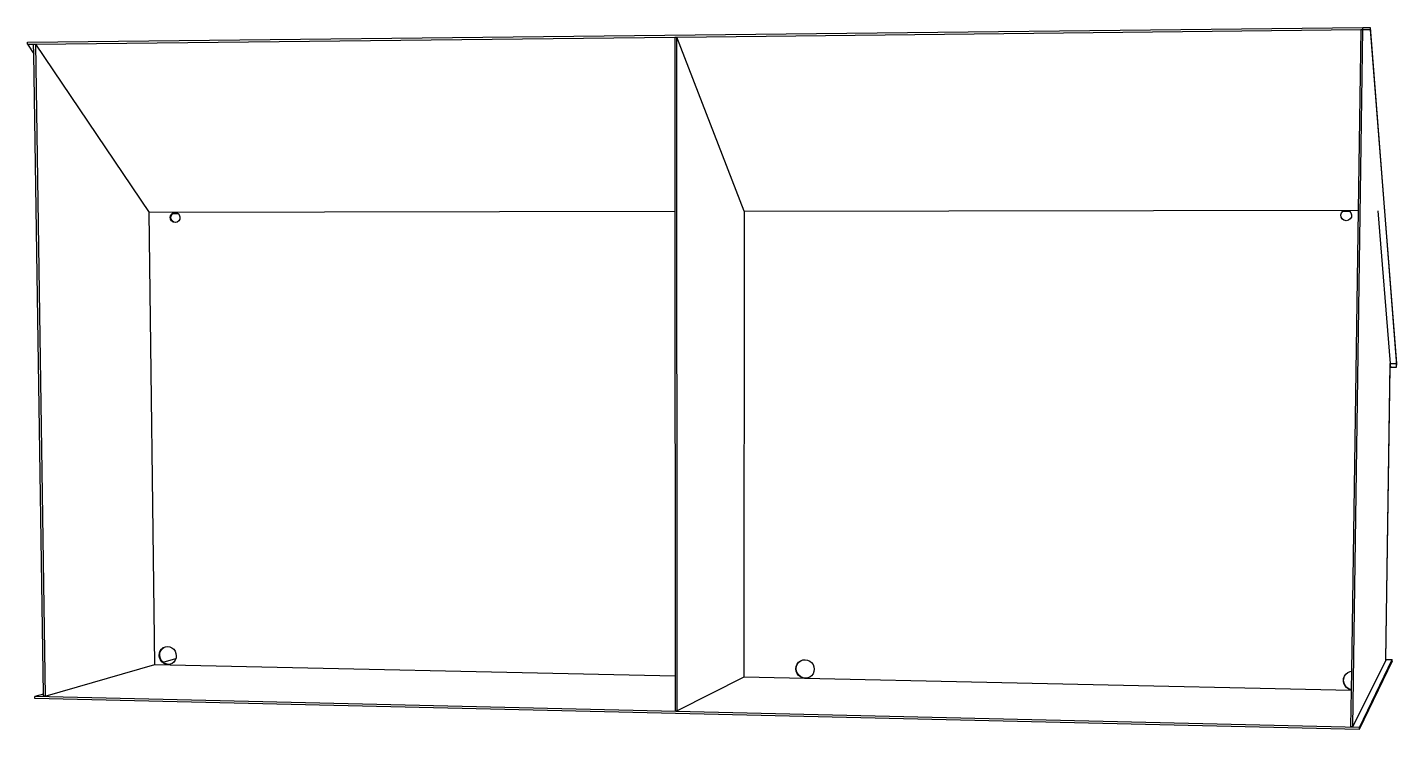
# Model space of a CAD drawing. Extents: x -134 to 135, y -18 to 120.
import ezdxf

# ---------------------------------------------------------------- set-up
doc = ezdxf.new("R2010")
doc.units = 0
doc.layers.get('0').update_dxf_attribs({"linetype": 'CONTINUOUS'})

msp = doc.modelspace()

# ---------------------------------------------------------------- linework, layer by layer
for p, q in [((-133.83, 117.05), (128.52, 119.97)), ((-6.28, 118.07), (128.1, 119.55)), ((126.52, -17.38), (128.52, 119.54)), ((128.1, 119.55), (127.59, 84.11)), ((128.1, 119.55), (128.52, 119.55)), ((128.52, 119.97), (129.92, 119.99)), ((128.52, 119.55), (128.52, 119.97)), ((128.52, 119.55), (129.92, 119.57)), ((128.52, 119.54), (128.52, 119.55)), ((129.92, 119.98), (129.92, 119.99)), ((129.92, 119.98), (135.14, 53.61)), ((129.92, 119.98), (129.92, 119.57)), ((129.92, 119.57), (135.09, 53.93)), ((-133.82, 116.66), (-133.83, 117.05)), ((-133.82, 116.66), (-132.6, 116.68)), ((-133.82, 116.66), (-132.58, 114.82)), ((-132.6, 116.68), (-132.24, 116.68)), ((-132.58, 114.82), (-132.6, 116.68)), ((-132.24, 116.68), (-6.67, 118.06)), ((-132.24, 116.68), (-130.32, -11.37)), ((-132.24, 116.68), (-109.93, 83.61)), ((-6.67, 118.06), (-6.28, 118.07)), ((-6.67, 118.06), (-6.64, 83.83)), ((6.97, 83.86), (-6.28, 118.07)), ((-6.18, -14.28), (-6.28, 118.07)), ((-130.68, -10.99), (-132.58, 114.82)), ((-6.64, 83.83), (-109.93, 83.61)), ((-108.82, -5.19), (-109.93, 83.61)), ((-105.64, 83.13), (-105.39, 83.44)), ((-105.52, 83.12), (-105.27, 83.44)), ((-104.25, 83.44), (-105.39, 83.44)), ((-105.27, 83.44), (-105.39, 83.44)), ((-105.27, 83.44), (-104.24, 83.44)), ((-104.25, 83.44), (-104.24, 83.44)), ((-104.24, 83.44), (-103.99, 83.13)), ((-6.64, 83.83), (-6.57, -7.4)), ((6.97, 83.86), (6.9, -7.69)), ((6.97, 83.86), (127.59, 84.11)), ((124.18, 83.16), (124.32, 83.58)), ((124.2, 83.16), (124.34, 83.58)), ((124.32, 83.58), (124.61, 83.91)), ((124.34, 83.58), (124.63, 83.91)), ((125.9, 83.92), (124.61, 83.91)), ((124.63, 83.91), (124.61, 83.91)), ((124.63, 83.91), (125.9, 83.91)), ((125.9, 83.92), (125.9, 83.91)), ((125.9, 83.91), (126.18, 83.58)), ((126.18, 83.58), (126.31, 83.17)), ((127.59, 84.11), (126.27, -6.5)), ((131.44, 83.92), (133.9, 53.93)), ((-105.75, 82.73), (-105.64, 83.13)), ((-105.7, 82.32), (-105.75, 82.73)), ((-105.5, 81.96), (-105.7, 82.32)), ((-105.63, 82.73), (-105.52, 83.12)), ((-105.58, 82.32), (-105.63, 82.73)), ((-105.38, 81.96), (-105.58, 82.32)), ((-105.18, 81.72), (-105.5, 81.96)), ((-105.06, 81.72), (-105.38, 81.96)), ((-104.8, 81.64), (-105.18, 81.72)), ((-104.74, 81.65), (-105.06, 81.72)), ((-104.74, 81.65), (-104.8, 81.64)), ((-104.41, 81.72), (-104.74, 81.65)), ((-104.1, 81.97), (-104.41, 81.72)), ((-103.9, 82.32), (-104.1, 81.97)), ((-103.99, 83.13), (-103.86, 82.74)), ((-103.86, 82.74), (-103.9, 82.32)), ((124.22, 82.72), (124.18, 83.16)), ((124.25, 82.72), (124.2, 83.16)), ((124.44, 82.35), (124.22, 82.72)), ((124.46, 82.34), (124.25, 82.72)), ((124.8, 82.09), (124.44, 82.35)), ((124.82, 82.09), (124.46, 82.34)), ((124.82, 82.09), (124.8, 82.09)), ((125.23, 82), (124.82, 82.09)), ((125.66, 82.09), (125.23, 82)), ((126.02, 82.35), (125.66, 82.09)), ((126.25, 82.73), (126.02, 82.35)), ((126.31, 83.17), (126.25, 82.73)), ((133.01, -4.31), (133.9, 53.92)), ((133.9, 53.92), (133.9, 53.93)), ((133.9, 53.93), (135.09, 53.93)), ((133.9, 53.85), (133.9, 53.92)), ((133.9, 53.85), (133.91, 53.76)), ((135.14, 53.27), (135.09, 53.93)), ((133.02, -4.17), (133.9, 53.26)), ((133.9, 53.26), (133.91, 53.76)), ((133.9, 53.26), (133.95, 53.26)), ((133.91, 53.76), (133.95, 53.26)), ((133.95, 53.26), (135.14, 53.25)), ((135.14, 53.53), (135.14, 53.61)), ((135.14, 53.27), (135.14, 53.53)), ((135.14, 53.25), (135.14, 53.27)), ((-107.9, -2.92), (-107.74, -2.5)), ((-107.78, -2.89), (-107.62, -2.47)), ((-107.74, -2.5), (-107.47, -2.14)), ((-107.62, -2.47), (-107.35, -2.11)), ((-107.47, -2.14), (-107.13, -1.87)), ((-107.35, -2.11), (-107.01, -1.83)), ((-107.13, -1.87), (-106.72, -1.7)), ((-107.01, -1.83), (-106.67, -1.69)), ((-106.72, -1.7), (-106.67, -1.69)), ((-106.67, -1.69), (-106.28, -1.65)), ((-106.28, -1.65), (-105.85, -1.72)), ((-105.85, -1.72), (-105.44, -1.9)), ((-105.44, -1.9), (-105.08, -2.19)), ((-105.08, -2.19), (-104.81, -2.56)), ((-104.81, -2.56), (-104.64, -2.99)), ((-130.32, -11.37), (-108.82, -5.19)), ((-108.82, -5.19), (-6.57, -7.4)), ((-107.95, -3.38), (-107.9, -2.92)), ((-107.89, -3.84), (-107.95, -3.38)), ((-107.71, -4.27), (-107.89, -3.84)), ((-107.83, -3.35), (-107.78, -2.89)), ((-107.77, -3.8), (-107.83, -3.35)), ((-107.6, -4.23), (-107.77, -3.8)), ((-107.44, -4.64), (-107.71, -4.27)), ((-107.32, -4.6), (-107.6, -4.23)), ((-107.09, -4.93), (-107.44, -4.64)), ((-107.18, -4.72), (-107.32, -4.6)), ((-107.18, -4.72), (-104.66, -3.99)), ((-106.97, -4.89), (-107.18, -4.72)), ((-106.68, -5.11), (-107.09, -4.93)), ((-106.56, -5.08), (-106.97, -4.89)), ((-106.24, -5.18), (-106.68, -5.11)), ((-106.12, -5.15), (-106.56, -5.08)), ((-105.81, -5.13), (-106.24, -5.18)), ((-105.74, -5.1), (-106.12, -5.15)), ((-105.74, -5.1), (-105.81, -5.13)), ((-105.4, -4.96), (-105.74, -5.1)), ((-105.05, -4.69), (-105.4, -4.96)), ((-104.79, -4.33), (-105.05, -4.69)), ((-104.66, -3.99), (-104.79, -4.33)), ((-104.63, -3.91), (-104.66, -3.99)), ((-104.64, -2.99), (-104.57, -3.45)), ((-104.57, -3.45), (-104.63, -3.91)), ((17.2, -5.55), (17.38, -5.12)), ((17.27, -5.52), (17.45, -5.08)), ((17.38, -5.12), (17.67, -4.74)), ((17.45, -5.08), (17.74, -4.71)), ((17.67, -4.74), (18.04, -4.46)), ((17.74, -4.71), (18.09, -4.44)), ((18.04, -4.46), (18.09, -4.44)), ((18.09, -4.44), (18.48, -4.29)), ((18.48, -4.29), (18.94, -4.24)), ((18.94, -4.24), (19.41, -4.31)), ((19.41, -4.31), (19.85, -4.5)), ((19.85, -4.5), (20.22, -4.8)), ((20.22, -4.8), (20.51, -5.18)), ((20.51, -5.18), (20.68, -5.63)), ((133.01, -4.31), (126.52, -17.38)), ((134.25, -4.54), (127.82, -17.97)), ((127.83, -17.57), (134.26, -4.19)), ((133.01, -4.3), (133.02, -4.28)), ((133.01, -4.31), (133.01, -4.3)), ((133.02, -4.17), (134.26, -4.19)), ((133.02, -4.28), (133.02, -4.17)), ((134.25, -4.54), (134.26, -4.19)), ((-6.57, -7.4), (-6.57, -14.27)), ((6.9, -7.69), (-6.18, -14.28)), ((126.22, -10.27), (6.9, -7.69)), ((17.14, -6.02), (17.2, -5.55)), ((17.2, -6.5), (17.14, -6.02)), ((17.38, -6.94), (17.2, -6.5)), ((17.21, -5.99), (17.27, -5.52)), ((17.27, -6.46), (17.21, -5.99)), ((17.45, -6.9), (17.27, -6.46)), ((17.66, -7.33), (17.38, -6.94)), ((17.73, -7.29), (17.45, -6.9)), ((18.04, -7.62), (17.66, -7.33)), ((18.1, -7.59), (17.73, -7.29)), ((18.47, -7.81), (18.04, -7.62)), ((18.54, -7.78), (18.1, -7.59)), ((18.94, -7.89), (18.47, -7.81)), ((19, -7.85), (18.54, -7.78)), ((19.4, -7.84), (18.94, -7.89)), ((19.47, -7.8), (19, -7.85)), ((19.84, -7.66), (19.4, -7.84)), ((19.87, -7.64), (19.47, -7.8)), ((19.87, -7.64), (19.84, -7.66)), ((20.21, -7.38), (19.87, -7.64)), ((20.5, -7.01), (20.21, -7.38)), ((20.68, -6.57), (20.5, -7.01)), ((20.68, -5.63), (20.75, -6.1)), ((20.75, -6.1), (20.68, -6.57)), ((124.7, -8.43), (124.73, -7.94)), ((124.72, -8.39), (124.76, -7.9)), ((124.73, -7.94), (124.9, -7.48)), ((124.76, -7.9), (124.92, -7.46)), ((124.9, -7.48), (124.92, -7.46)), ((124.92, -7.46), (125.18, -7.08)), ((125.18, -7.08), (125.56, -6.76)), ((125.56, -6.76), (126, -6.55)), ((126, -6.55), (126.27, -6.5)), ((126.27, -6.5), (126.22, -10.13)), ((124.79, -8.91), (124.7, -8.43)), ((124.81, -8.87), (124.72, -8.39)), ((125.01, -9.35), (124.79, -8.91)), ((125.03, -9.32), (124.81, -8.87)), ((125.33, -9.73), (125.01, -9.35)), ((125.35, -9.69), (125.03, -9.32)), ((125.74, -10.01), (125.33, -9.73)), ((125.76, -9.97), (125.35, -9.69)), ((126.21, -10.17), (125.74, -10.01)), ((126.22, -10.13), (125.76, -9.97)), ((126.22, -10.27), (126.11, -17.37)), ((126.22, -10.17), (126.21, -10.17)), ((126.22, -10.13), (126.22, -10.17)), ((126.22, -10.17), (126.22, -10.27)), ((-130.68, -10.99), (-132.35, -11.47)), ((127.83, -17.57), (-132.35, -11.47)), ((-132.34, -11.85), (-132.35, -11.47)), ((127.82, -17.97), (-132.34, -11.85)), ((-130.68, -11.36), (-130.68, -10.99)), ((-130.32, -11.37), (-130.68, -11.36)), ((-6.57, -14.27), (-6.18, -14.28)), ((126.11, -17.37), (126.52, -17.38)), ((127.82, -17.97), (127.83, -17.57))]:
    msp.add_line(p, q)

doc.saveas('drawing.dxf')
